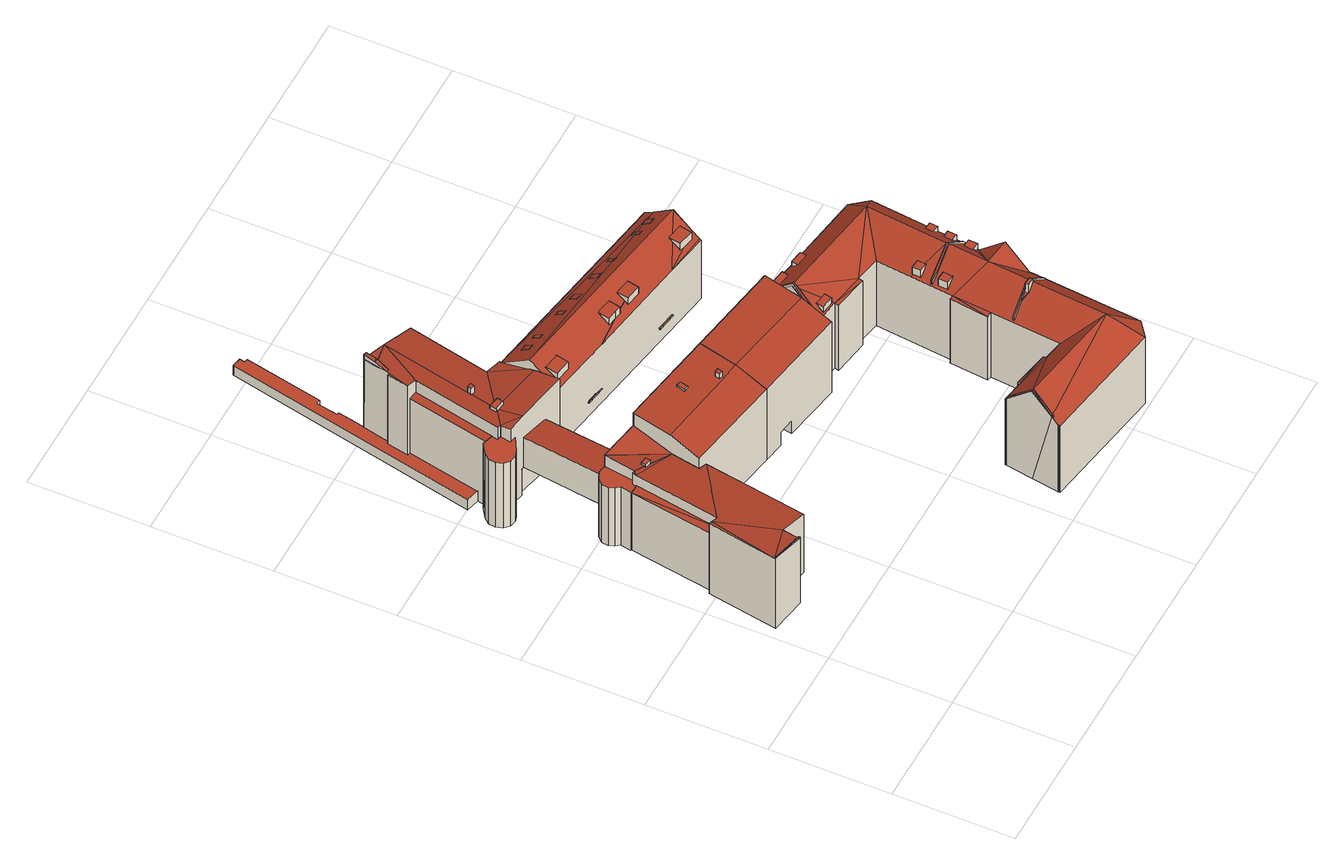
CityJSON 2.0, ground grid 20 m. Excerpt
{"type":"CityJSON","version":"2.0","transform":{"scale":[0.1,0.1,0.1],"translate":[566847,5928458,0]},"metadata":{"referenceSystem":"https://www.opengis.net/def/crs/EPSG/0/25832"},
"CityObjects":{
"building1":{"type":"Building","attributes":{"Grundfläche 2D":"320.834068","Grundhöhe NN":"2.563"},"children":["building1-1","building1-2"],"geometry":[{"type":"Solid","lod":"3","boundaries":[[[[0,1,2,3]],[[4,2,1]],[[4,5,6,7,8]],[[8,2,4]],[[9,10,11,7,6]],[[12,13,10]],[[10,13,14,15]],[[14,16,15]],[[16,10,15]],[[11,10,16,14]],[[17,12,10]],[[18,11,14]],[[8,19,2]],[[20,21,22,23,24,25,26,27,28,29,30,31,32,33]],[[34,35,36]],[[21,35,34,37]],[[26,25,38,39]],[[27,26,39,40]],[[28,27,40,41]],[[29,28,41,42]],[[30,29,42,43]],[[31,30,43,44]],[[32,31,44,45]],[[33,32,45,46]],[[20,33,46,47,35,21]],[[22,21,37]],[[36,35,47,48]],[[0,3,49,50]],[[4,1,0,50,51]],[[5,4,51,52]],[[6,5,52,53]],[[9,6,53,54]],[[17,10,9,54,55]],[[12,17,55,56]],[[24,14,13,12,56,38,25]],[[14,24,23,18]],[[37,34,7,11,18,23,22]],[[57,19,8,7,34,36,48]],[[3,2,19,57,58,49]],[[38,56,55,54,53,52,51,50,49,58,57,48,47,46,45,44,43,42,41,40,39]]]],"semantics":{"surfaces":[{"type":"RoofSurface"},{"type":"WallSurface"},{"type":"GroundSurface"}],"values":[[0,0,0,0,0,0,0,0,0,0,0,0,0,0,0,0,1,1,1,1,1,1,1,1,1,1,1,1,1,1,1,1,1,1,1,1,1,1,1,2]]}}]},
"building1-1":{"type":"BuildingInstallation","parents":["building1"],"geometry":[{"type":"MultiSurface","lod":"3","boundaries":[[[59,60,61]],[[62,60,59]],[[61,60,0,1]],[[59,61,1,2]],[[62,59,2,3]],[[60,62,3,0]]],"semantics":{"surfaces":[{"type":"RoofSurface"},{"type":"WallSurface"}],"values":[0,0,1,1,1,1]}}]},
"building1-2":{"type":"BuildingInstallation","parents":["building1"],"geometry":[{"type":"MultiSurface","lod":"3","boundaries":[[[63,64,65,66,67]],[[68,16,64,63]],[[65,64,16,69]],[[69,70,66,65]],[[70,71,67,66]],[[71,15,68,63,67]]],"semantics":{"surfaces":[{"type":"RoofSurface"},{"type":"WallSurface"}],"values":[0,1,1,1,1,1]}}]},
"building2":{"type":"Building","attributes":{"Grundfläche 2D":"295.941573","Grundhöhe NN":"0.926"},"children":["building2-1","building2-2","building2-3"],"geometry":[{"type":"Solid","lod":"3","boundaries":[[[[72,73,74,75,76,77]],[[77,76,75,78,79,80,81]],[[82,83,73,72]],[[84,85,86,87,88,89,75,74,73]],[[90,91,90,86]],[[86,90,91,92,93]],[[94,86,93,92]],[[95,96,86,94,92,97,98]],[[87,86,96,99,100,101,102,75,89,88]],[[103,95,98]],[[104,105,79,101]],[[75,102,101,79,78]],[[106,107,108,109,110,111,112,113,114,115,116,117,118,119,120]],[[121,122,123,124,125,110,126]],[[127,128,129,130]],[[111,110,125,131,132]],[[112,111,132,133]],[[113,112,133,134]],[[114,113,134,135]],[[115,114,135,136]],[[119,118,137,138]],[[116,115,136,139]],[[117,116,139,140]],[[118,117,140,137]],[[141,83,82,72,77,81,142,143]],[[144,145,146,147,73,83,141]],[[85,84,73,147,148]],[[91,90,86,85,148,149]],[[150,98,97,92,91,149,151]],[[103,98,150,152]],[[95,103,152,153]],[[121,96,95,153,154,122]],[[109,108,100,99,96,121,126]],[[100,108,107,101]],[[101,107,106,104]],[[104,106,120,105]],[[105,120,119,138,155,156,157,130,129,158,159,160,161,162,142,81,80,79]],[[109,126,110]],[[131,125,124,123,122,154,163]],[[128,127,164,165]],[[166,167,168,169,158,129,128,165]],[[170,171,164,127,130,157]],[[172,173,174,175]],[[175,176,177,172]],[[177,176,156,155]],[[145,144,162,161]],[[178,179,160,159]],[[180,147,146,181]],[[181,179,178,180]],[[182,171,170,183]],[[182,183,167,166]],[[174,173,169,168]],[[133,132,131,163,154,153,152,150,151,149,148,147,180,178,159,158,169,173,172,177,155,138,137,140,139,136,135,134]],[[142,162,144,141,143]],[[165,164,171,182,166]],[[167,183,170,157,156,176,175,174,168]],[[161,160,179,181,146,145]]]],"semantics":{"surfaces":[{"type":"RoofSurface"},{"type":"WallSurface"},{"type":"GroundSurface"},{"type":"OuterCeilingSurface"}],"values":[[0,0,0,0,0,0,0,0,0,0,0,0,0,0,0,1,1,1,1,1,1,1,1,1,1,1,1,1,1,1,1,1,1,1,1,1,1,1,1,1,1,1,1,1,1,1,1,1,1,1,1,1,2,2,2,3,3]]}}]},
"building2-1":{"type":"BuildingInstallation","parents":["building2"],"geometry":[{"type":"MultiSurface","lod":"3","boundaries":[[[184,97,185,186]],[[187,184,186]],[[188,184,187]],[[184,188,189,190]],[[94,187,186,185,191]],[[94,93,188,187]],[[189,188,93,90]],[[190,189,90,91]],[[91,92,97,184,190]]],"semantics":{"surfaces":[{"type":"RoofSurface"},{"type":"WallSurface"}],"values":[0,0,0,0,1,1,1,1,1]}}]},
"building2-2":{"type":"BuildingInstallation","parents":["building2"],"geometry":[{"type":"MultiSurface","lod":"3","boundaries":[[[192,193,194,195,196]],[[197,198,194,193]],[[87,195,194,198]],[[87,199,196,195]],[[199,88,197,193,192,196]]],"semantics":{"surfaces":[{"type":"RoofSurface"},{"type":"WallSurface"}],"values":[0,1,1,1,1]}}]},
"building2-3":{"type":"BuildingInstallation","parents":["building2"],"geometry":[{"type":"MultiSurface","lod":"3","boundaries":[[[200,201,202,203,204,205,206,207,208,209,210,211,212]],[[213,74,89,214,215,203,202,201,200]],[[204,203,215,216]],[[216,217,102,218,78,219,220,210,209,208,207,206,205,204]],[[213,200,212,211,210,220,76,221]]],"semantics":{"surfaces":[{"type":"RoofSurface"},{"type":"WallSurface"}],"values":[0,1,1,1,1]}}]},
"building3":{"type":"Building","attributes":{"Grundfläche 2D":"197.965371","Grundhöhe NN":"2.560"},"children":["building3-1","building3-2"],"geometry":[{"type":"Solid","lod":"3","boundaries":[[[[222,223,224,225,226]],[[226,225,224,227,228,229,230]],[[223,222,231,55]],[[228,227,224,223,55,54]],[[230,229,228,54,232]],[[231,222,226,230,232]],[[232,54,55,231]]]],"semantics":{"surfaces":[{"type":"RoofSurface"},{"type":"WallSurface"},{"type":"GroundSurface"}],"values":[[0,0,1,1,1,1,2]]}}]},
"building3-1":{"type":"BuildingInstallation","parents":["building3"],"geometry":[{"type":"MultiSurface","lod":"3","boundaries":[[[233,234,235,236]],[[236,235,237,238]],[[233,236,238,239]],[[234,233,239,240]],[[235,234,240,237]]],"semantics":{"surfaces":[{"type":"RoofSurface"},{"type":"WallSurface"}],"values":[0,1,1,1,1]}}]},
"building3-2":{"type":"BuildingInstallation","parents":["building3"],"geometry":[{"type":"MultiSurface","lod":"3","boundaries":[[[241,242,243,244]],[[244,243,245,246]],[[246,247,241,244]],[[247,248,242,241]],[[243,242,248,245]]],"semantics":{"surfaces":[{"type":"RoofSurface"},{"type":"WallSurface"}],"values":[0,1,1,1,1]}}]},
"building4":{"type":"Building","attributes":{"Grundfläche 2D":"89.100906","Grundhöhe NN":"0.858"},"geometry":[{"type":"Solid","lod":"3","boundaries":[[[[249,250,251,252,253,254,255,256,257,258,259,260,261,262,263,264,265]],[[266,154,254,253]],[[154,153,255,254]],[[153,152,256,255]],[[152,150,257,256]],[[150,151,149,259,258,257]],[[149,267,268,261,260,259]],[[268,269,262,261]],[[269,270,263,262]],[[270,271,264,263]],[[271,272,265,264]],[[272,273,249,265]],[[273,274,250,249]],[[274,275,251,250]],[[275,276,252,251]],[[276,266,253,252]],[[268,267,149,151,150,152,153,154,266,276,275,274,273,272,271,270,269]]]],"semantics":{"surfaces":[{"type":"RoofSurface"},{"type":"WallSurface"},{"type":"GroundSurface"}],"values":[[0,1,1,1,1,1,1,1,1,1,1,1,1,1,1,1,2]]}}]},
"building5":{"type":"Building","attributes":{"Grundfläche 2D":"157.071665","Grundhöhe NN":"2.570"},"geometry":[{"type":"Solid","lod":"3","boundaries":[[[[226,277,230,278,279,280]],[[222,281,226,280,282,283,284]],[[285,286,287,288,289,278,230,232]],[[284,283,282,280,279,278,289,290]],[[291,292,293,294,231,222,284,290]],[[230,277,226,281,222,231,232]],[[292,291,288,287]],[[295,294,293,296]],[[296,297,298,295]],[[298,297,286,285]],[[290,289,288,291]],[[232,231,294,295,298,285]],[[287,286,297,296,293,292]]]],"semantics":{"surfaces":[{"type":"RoofSurface"},{"type":"WallSurface"},{"type":"GroundSurface"},{"type":"OuterCeilingSurface"}],"values":[[0,0,1,1,1,1,1,1,1,1,2,2,3]]}}]},
"building6":{"type":"Building","attributes":{"Grundfläche 2D":"365.335588","Grundhöhe NN":"2.385"},"children":["building6-1","building6-2","building6-3","building6-4","building6-5","building6-6","building6-7","building6-8","building6-9","building6-10","building6-11","building6-12","building6-13","building6-14"],"geometry":[{"type":"Solid","lod":"3","boundaries":[[[[299,300,301,302,303,304,305,306,307]],[[305,308,306]],[[303,302,301,300,299,307,309,305,304]],[[310,309,307,311,312,313,314],[315,316,315,312]],[[317,318,313]],[[319,320,313,318,321]],[[321,309,310,314,313,320,319]],[[315,312,315,316]],[[311,307,306,322,323]],[[317,313,312,311,323,324]],[[318,317,324,325]],[[321,318,325,326]],[[305,309,321,326,327]],[[308,305,327,328]],[[306,308,328,322]],[[327,326,325,324,323,322,328]]]],"semantics":{"surfaces":[{"type":"RoofSurface"},{"type":"WallSurface"},{"type":"GroundSurface"}],"values":[[0,0,0,0,0,0,0,0,1,1,1,1,1,1,1,2]]}}]},
"building6-1":{"type":"BuildingInstallation","parents":["building6"],"geometry":[{"type":"MultiSurface","lod":"3","boundaries":[[[329,330,331,332]],[[330,329,333,334]],[[331,330,334,335]],[[329,332,336,333]],[[332,331,335,336]]],"semantics":{"surfaces":[{"type":"RoofSurface"},{"type":"WallSurface"}],"values":[0,1,1,1,1]}}]},
"building6-2":{"type":"BuildingInstallation","parents":["building6"],"geometry":[{"type":"MultiSurface","lod":"3","boundaries":[[[310,337,338,339,340]],[[340,339,341,319]],[[338,337,314,342]],[[341,339,338,342,320]]],"semantics":{"surfaces":[{"type":"RoofSurface"},{"type":"WallSurface"}],"values":[0,1,1,1]}}]},
"building6-3":{"type":"BuildingInstallation","parents":["building6"],"geometry":[{"type":"MultiSurface","lod":"3","boundaries":[[[343,344,345,346]],[[345,344,347,348]],[[344,343,349,347]],[[346,345,348,350]],[[343,346,350,349]]],"semantics":{"surfaces":[{"type":"RoofSurface"},{"type":"WallSurface"}],"values":[0,1,1,1,1]}}]},
"building6-4":{"type":"BuildingInstallation","parents":["building6"],"geometry":[{"type":"MultiSurface","lod":"3","boundaries":[[[351,352,353,354]],[[354,353,355,356]],[[351,354,356,357]],[[352,351,357,358]],[[353,352,358,355]]],"semantics":{"surfaces":[{"type":"RoofSurface"},{"type":"WallSurface"}],"values":[0,1,1,1,1]}}]},
"building6-5":{"type":"BuildingInstallation","parents":["building6"],"geometry":[{"type":"MultiSurface","lod":"3","boundaries":[[[359,360,361,362]],[[361,360,363,364]],[[362,361,364,365]],[[359,362,365,366]],[[360,359,366,363]]],"semantics":{"surfaces":[{"type":"RoofSurface"},{"type":"WallSurface"}],"values":[0,1,1,1,1]}}]},
"building6-6":{"type":"BuildingInstallation","parents":["building6"],"geometry":[{"type":"MultiSurface","lod":"3","boundaries":[[[367,368,369,370]],[[368,371,369]],[[370,372,367]],[[368,367,372,371]]],"semantics":{"surfaces":[{"type":"RoofSurface"},{"type":"WallSurface"}],"values":[0,1,1,1]}}]},
"building6-7":{"type":"BuildingInstallation","parents":["building6"],"geometry":[{"type":"MultiSurface","lod":"3","boundaries":[[[373,374,375,376]],[[376,375,377,378]],[[374,373,316,379]],[[379,377,375,374]]],"semantics":{"surfaces":[{"type":"RoofSurface"},{"type":"WallSurface"}],"values":[0,1,1,1]}}]},
"building6-8":{"type":"BuildingInstallation","parents":["building6"],"geometry":[{"type":"MultiSurface","lod":"3","boundaries":[[[380,381,382,383]],[[384,380,383,385]],[[382,381,386,387]],[[388,385,383,382,387,300]],[[384,385,388,389]],[[386,381,380,384,389,299]]],"semantics":{"surfaces":[{"type":"RoofSurface"},{"type":"WallSurface"}],"values":[0,0,1,1,1,1]}}]},
"building6-9":{"type":"BuildingInstallation","parents":["building6"],"geometry":[{"type":"MultiSurface","lod":"3","boundaries":[[[390,391,392,393,394]],[[392,395,393]],[[390,394,396]],[[396,315,391,390]],[[392,391,315,395]]],"semantics":{"surfaces":[{"type":"RoofSurface"},{"type":"WallSurface"}],"values":[0,1,1,1,1]}}]},
"building6-10":{"type":"BuildingInstallation","parents":["building6"],"geometry":[{"type":"MultiSurface","lod":"3","boundaries":[[[397,398,399,400]],[[401,397,400,304]],[[402,398,397,401,403,303]],[[404,304,400,399,405,304]],[[401,304,404,403]],[[399,398,402,405]]],"semantics":{"surfaces":[{"type":"RoofSurface"},{"type":"WallSurface"}],"values":[0,0,1,1,1,1]}}]},
"building6-11":{"type":"BuildingInstallation","parents":["building6"],"geometry":[{"type":"MultiSurface","lod":"3","boundaries":[[[406,407,408,409]],[[410,406,409,411]],[[412,407,406,410,413,301]],[[408,407,412,414]],[[415,411,409,408,414,302]],[[410,411,415,413]]],"semantics":{"surfaces":[{"type":"RoofSurface"},{"type":"WallSurface"}],"values":[0,0,1,1,1,1]}}]},
"building6-12":{"type":"BuildingInstallation","parents":["building6"],"geometry":[{"type":"MultiSurface","lod":"3","boundaries":[[[416,417,418,419]],[[419,418,420,421]],[[416,419,421,422]],[[417,416,422,423]],[[418,417,423,420]]],"semantics":{"surfaces":[{"type":"RoofSurface"},{"type":"WallSurface"}],"values":[0,1,1,1,1]}}]},
"building6-13":{"type":"BuildingInstallation","parents":["building6"],"geometry":[{"type":"MultiSurface","lod":"3","boundaries":[[[424,425,426,427]],[[428,429,427,426]],[[429,430,424,427]],[[430,431,425,424]],[[431,428,426,425]],[[431,430,429,428]]],"semantics":{"surfaces":[{"type":"RoofSurface"},{"type":"WallSurface"},{"type":"OuterCeilingSurface"}],"values":[0,1,1,1,1,2]}}]},
"building6-14":{"type":"BuildingInstallation","parents":["building6"],"geometry":[{"type":"MultiSurface","lod":"3","boundaries":[[[432,433,434,435]],[[436,437,435,434]],[[437,438,432,435]],[[438,439,433,432]],[[439,436,434,433]],[[439,438,437,436]]],"semantics":{"surfaces":[{"type":"RoofSurface"},{"type":"WallSurface"},{"type":"OuterCeilingSurface"}],"values":[0,1,1,1,1,2]}}]},
"building7":{"type":"Building","attributes":{"Grundfläche 2D":"760.612756","Grundhöhe NN":"2.401"},"children":["building7-1","building7-2","building7-3","building7-4","building7-5","building7-6","building7-7","building7-8","building7-9","building7-10","building7-11","building7-12","building7-13"],"geometry":[{"type":"Solid","lod":"3","boundaries":[[[[440,441,442]],[[443,444,445,446,442,447,448]],[[446,449,442]],[[450,451,452,453,454]],[[453,455,456]],[[456,457,453]],[[458,459,460]],[[459,461,462,463,464,465,460]],[[466,459,458]],[[467,468,469,470,464]],[[471,472,473,474,475,476,469,468]],[[471,468,471,472]],[[477,469,476]],[[478,479,454,480,481,482,469,477]],[[483,479,478]],[[484,454,479]],[[485,454,484]],[[486,487,485]],[[454,485,487,488,489]],[[487,490,491,441,451,450,454,489,488]],[[492,441,491]],[[448,493,441,492,494,495,496]],[[443,448,497,498,499,446,445,444]],[[500,449,446]],[[441,493,448,447,442]],[[452,451,441,440]],[[501,481,480,454,453,457,502,503,469,482,481],[504,505,506,507,508]],[[506,505,508]],[[505,504,508]],[[508,507,506]],[[503,460,465,464,470,469]],[[440,442,509,510]],[[453,452,440,510,511]],[[455,453,511,512]],[[456,455,512,513]],[[457,456,513,514]],[[503,502,457,514,515]],[[460,503,515,516]],[[458,460,516,517]],[[466,458,517,518]],[[461,459,519,520]],[[459,466,518,519]],[[462,461,520,521]],[[463,462,521]],[[522,468,467,464,463,521,523]],[[473,472,471,468,522,524,525]],[[474,473,525,526]],[[475,474,526,527]],[[476,475,527,528]],[[477,476,528,529]],[[483,478,477,529,530]],[[479,483,530,531]],[[485,484,479,531,532]],[[486,485,532,533]],[[491,490,487,486,533,534]],[[492,491,534,535]],[[496,495,494,492,535,536]],[[498,497,448,496,536,537]],[[538,446,499,498,537,539]],[[500,446,538,540]],[[449,500,540,541]],[[442,449,541,509]],[[537,536,535,534,533,532,531,530,529,528,527,526,525,524,522,523,521,520,519,518,517,516,515,514,513,512,511,510,509,541,540,538,539]]]],"semantics":{"surfaces":[{"type":"RoofSurface"},{"type":"WallSurface"},{"type":"GroundSurface"}],"values":[[0,0,0,0,0,0,0,0,0,0,0,0,0,0,0,0,0,0,0,0,0,0,0,0,0,0,0,0,0,0,0,1,1,1,1,1,1,1,1,1,1,1,1,1,1,1,1,1,1,1,1,1,1,1,1,1,1,1,1,1,1,1,2]]}}]},
"building7-1":{"type":"BuildingInstallation","parents":["building7"],"geometry":[{"type":"MultiSurface","lod":"3","boundaries":[[[542,543,544,545,546,547]],[[545,548,549,550,551,546]],[[552,553,554,545,544,543]],[[545,554,450,548]],[[555,550,549,548,450,556]],[[555,557,551,550]],[[451,546,551,557,558]],[[546,451,559,560,542,547]],[[560,552,543,542]]],"semantics":{"surfaces":[{"type":"RoofSurface"},{"type":"WallSurface"}],"values":[0,0,1,1,1,1,1,1,1]}}]},
"building7-2":{"type":"BuildingInstallation","parents":["building7"],"geometry":[{"type":"MultiSurface","lod":"3","boundaries":[[[561,562,563,564]],[[563,565,564]],[[562,561,489,566]],[[488,565,563,562,566]]],"semantics":{"surfaces":[{"type":"RoofSurface"},{"type":"WallSurface"}],"values":[0,1,1,1]}}]},
"building7-3":{"type":"BuildingInstallation","parents":["building7"],"geometry":[{"type":"MultiSurface","lod":"3","boundaries":[[[567,568,569,570,571,468,471,572,573]],[[569,574,570]],[[574,569,575,576,577,578,579,580]],[[581,579,578]],[[568,567,582,569]],[[576,575,569,582,470,465,583,584,578,577]],[[584,463,581,578]],[[471,585,468]],[[570,574,580,579,581,463,464,467,468,585,468,571]]],"semantics":{"surfaces":[{"type":"RoofSurface"},{"type":"WallSurface"}],"values":[0,0,0,0,1,1,1,1,1]}}]},
"building7-4":{"type":"BuildingInstallation","parents":["building7"],"geometry":[{"type":"MultiSurface","lod":"3","boundaries":[[[586,587,588,589,590,591,592,593]],[[590,594,595,596,597,598,591]],[[443,447,599,493,600,495,596,595,594,590,589,588,587,586,499,601]],[[597,596,495,496]],[[591,598,597,496,448,497,498,593,592]],[[586,593,498,499]]],"semantics":{"surfaces":[{"type":"RoofSurface"},{"type":"WallSurface"}],"values":[0,0,1,1,1,1]}}]},
"building7-5":{"type":"BuildingInstallation","parents":["building7"],"geometry":[{"type":"MultiSurface","lod":"3","boundaries":[[[602,603,604]],[[603,605,606,607,604]],[[605,608,609,610,611,606]],[[612,613,614,608]],[[608,614,615,609]],[[616,617,602,604]],[[603,602,617,480,618,619,612,608,605]],[[619,620,613,612]],[[620,504,505,506,609,615,614,613]],[[506,507,609]],[[507,621,611,610,609]],[[501,481,616,604,607,606]]],"semantics":{"surfaces":[{"type":"RoofSurface"},{"type":"WallSurface"}],"values":[0,0,0,0,0,1,1,1,1,1,1,1]}}]},
"building7-6":{"type":"BuildingInstallation","parents":["building7"],"geometry":[{"type":"MultiSurface","lod":"3","boundaries":[[[622,623,624,625,626]],[[606,611,623,622]],[[508,627,625,624,623,611,621]],[[627,628,626,625]],[[626,628,501,622]],[[606,622,501]]],"semantics":{"surfaces":[{"type":"RoofSurface"},{"type":"WallSurface"}],"values":[0,1,1,1,1,1]}}]},
"building7-7":{"type":"BuildingInstallation","parents":["building7"],"geometry":[{"type":"MultiSurface","lod":"3","boundaries":[[[629,630,631,632]],[[630,633,634,631]],[[629,632,635]],[[636,633,630,629,635]]],"semantics":{"surfaces":[{"type":"RoofSurface"},{"type":"WallSurface"}],"values":[0,1,1,1]}}]},
"building7-8":{"type":"BuildingInstallation","parents":["building7"],"geometry":[{"type":"MultiSurface","lod":"3","boundaries":[[[637,638,444,639,640,641,642]],[[640,639,643]],[[642,641,644,645]],[[638,637,642,645,445]],[[641,640,643,644]]],"semantics":{"surfaces":[{"type":"RoofSurface"},{"type":"WallSurface"}],"values":[0,1,1,1,1]}}]},
"building7-9":{"type":"BuildingInstallation","parents":["building7"],"geometry":[{"type":"MultiSurface","lod":"3","boundaries":[[[646,647,648,649]],[[650,648,647]],[[651,646,649]],[[647,646,651,650]]],"semantics":{"surfaces":[{"type":"RoofSurface"},{"type":"WallSurface"}],"values":[0,1,1,1]}}]},
"building7-10":{"type":"BuildingInstallation","parents":["building7"],"geometry":[{"type":"MultiSurface","lod":"3","boundaries":[[[652,653,654,655]],[[654,653,656]],[[652,655,657]],[[652,657,656,653]]],"semantics":{"surfaces":[{"type":"RoofSurface"},{"type":"WallSurface"}],"values":[0,1,1,1]}}]},
"building7-11":{"type":"BuildingInstallation","parents":["building7"],"geometry":[{"type":"MultiSurface","lod":"3","boundaries":[[[658,659,660,661]],[[660,659,662,663]],[[658,661,664]],[[665,662,659,658,664]]],"semantics":{"surfaces":[{"type":"RoofSurface"},{"type":"WallSurface"}],"values":[0,1,1,1]}}]},
"building7-12":{"type":"BuildingInstallation","parents":["building7"],"geometry":[{"type":"MultiSurface","lod":"3","boundaries":[[[666,667,668,669]],[[668,670,669]],[[666,671,667]],[[668,667,671,670]]],"semantics":{"surfaces":[{"type":"RoofSurface"},{"type":"WallSurface"}],"values":[0,1,1,1]}}]},
"building7-13":{"type":"BuildingInstallation","parents":["building7"],"geometry":[{"type":"MultiSurface","lod":"3","boundaries":[[[672,673,674,675,676]],[[676,675,677]],[[678,679,674,673,672]],[[677,675,674,679]]],"semantics":{"surfaces":[{"type":"RoofSurface"},{"type":"WallSurface"}],"values":[0,1,1,1]}}]}
},
"vertices":[
[66,278,165],[66,280,165],[6,290,176],[6,288,176],[71,308,164],[123,300,151],[150,471,151],[43,401,173],[31,404,176],[133,474,156],[141,522,157],[65,543,175],[81,602,175],[81,601,175],[73,549,174],[91,542,170],[101,538,167],[152,590,175],[67,550,175],[25,405,177],[53,544,151],[59,543,151],[65,543,151],[67,550,151],[73,549,151],[81,601,151],[78,602,151],[67,604,151],[55,599,151],[47,590,151],[46,579,151],[49,570,151],[54,563,151],[51,545,151],[43,401,153],[53,544,149],[31,404,149],[65,543,153],[81,601,26],[78,602,26],[67,604,26],[55,599,26],[47,590,26],[46,579,26],[49,570,26],[54,563,26],[51,545,26],[53,544,26],[31,404,26],[6,288,26],[66,278,26],[71,308,26],[123,300,26],[150,471,26],[133,474,26],[152,590,26],[81,602,26],[25,405,26],[6,290,26],
[6,290,177],[66,278,169],[66,280,169],[6,288,177],
[90,540,174],[101,538,174],[102,538,174],[103,546,174],[92,548,174],[90,540,169],[102,538,167],[103,546,167],[92,548,170],
[195,779,163],[175,839,148],[109,793,164],[102,788,166],[112,786,166],[194,771,166],[101,783,167],[98,742,175],[153,733,174],[188,727,174],[201,829,148],[202,831,148],[179,858,148],[204,976,148],[143,989,167],[112,839,166],[111,832,166],[103,794,166],[101,998,176],[96,999,177],[91,978,177],[98,980,176],[98,979,176],[75,918,178],[93,914,174],[88,960,177],[86,953,177],[64,776,174],[62,766,174],[69,765,172],[97,784,167],[82,954,178],[69,764,172],[66,747,175],[69,764,148],[69,765,148],[62,766,148],[64,776,148],[58,778,148],[46,781,148],[30,770,148],[21,760,148],[20,749,148],[23,738,148],[32,730,148],[44,728,148],[53,731,148],[78,745,148],[66,747,148],[93,914,149],[80,917,147],[55,795,147],[52,780,147],[52,779,147],[64,776,149],[81,602,129],[137,593,119],[153,733,119],[98,742,129],[52,779,9],[46,781,9],[30,770,9],[21,760,9],[20,749,9],[23,738,9],[53,731,9],[78,745,9],[32,730,9],[44,728,9],[202,831,9],[188,727,9],[201,829,9],[199,831,9],[199,831,57],[175,839,57],[175,839,9],[204,976,9],[96,999,9],[86,953,9],[91,978,9],[82,954,9],[75,918,9],[80,917,9],[93,742,9],[93,742,65],[98,742,65],[153,733,9],[158,732,9],[158,732,57],[182,728,57],[182,728,9],[52,780,9],[81,602,9],[137,593,9],[137,596,9],[137,596,65],[153,730,65],[153,730,9],[81,603,65],[81,603,9],[151,734,9],[152,733,9],[152,733,65],[151,734,65],[98,746,65],[98,746,9],[158,733,9],[158,733,57],[175,837,9],[175,837,57],[134,594,9],[134,594,65],
[91,978,185],[93,957,176],[97,977,185],[98,979,185],[98,980,185],[101,998,186],[96,999,186],[97,977,176],
[111,832,178],[118,831,178],[120,838,178],[112,839,178],[110,833,178],[118,831,164],[120,838,164],[110,833,166],
[114,792,174],[103,794,174],[101,794,174],[96,795,174],[94,784,174],[96,784,174],[97,784,174],[98,784,174],[101,783,174],[110,782,174],[112,781,174],[112,786,174],[113,787,174],[114,792,164],[101,794,166],[96,795,168],[94,784,167],[96,784,167],[98,784,167],[110,782,167],[112,781,167],[113,787,166],
[317,563,202],[152,590,202],[141,525,196],[271,505,196],[307,500,196],[141,522,194],[133,474,178],[150,471,178],[298,446,178],[317,563,26],[298,446,26],
[225,543,203],[233,542,203],[236,555,203],[228,557,203],[236,555,200],[228,557,200],[225,543,199],[233,542,199],
[273,517,207],[272,509,207],[278,508,207],[280,516,207],[278,508,196],[280,516,197],[273,517,197],[272,509,196],
[135,1211,30],[137,1220,30],[122,1223,30],[33,800,30],[55,795,30],[80,917,30],[75,918,30],[82,954,30],[86,953,30],[91,978,30],[96,999,30],[101,1023,30],[105,1044,30],[101,1045,30],[108,1081,30],[115,1080,30],[141,1210,30],[55,795,9],[101,1023,9],[105,1044,9],[101,1045,9],[108,1081,9],[115,1080,9],[141,1210,9],[135,1211,9],[137,1220,9],[122,1223,9],[33,800,9],
[299,453,180],[459,419,178],[463,443,186],[468,472,196],[317,559,202],[471,488,197],[471,489,197],[479,537,202],[333,440,26],[333,440,54],[361,436,54],[361,436,26],[459,419,26],[479,537,26],[380,553,26],[380,553,54],[349,558,54],[349,558,26],[332,453,26],[332,453,54],[335,453,54],[335,453,26],
[437,764,165],[445,763,164],[501,760,160],[509,759,159],[528,758,158],[539,758,157],[558,756,156],[201,829,146],[195,779,183],[560,771,146],[553,722,183],[522,708,170],[188,729,149],[294,712,149],[471,684,149],[510,702,165],[345,714,156],[379,715,160],[544,672,149],[544,674,151],[536,687,157],[518,686,155],[547,688,159],[201,829,24],[188,729,24],[544,672,24],[544,674,24],[547,688,24],[558,756,24],[560,771,24],
[228,809,158],[226,795,168],[236,794,168],[238,807,158],[228,809,157],[226,795,167],[236,794,167],[238,807,157],
[511,709,170],[508,688,170],[535,683,170],[539,705,170],[535,683,155],[508,688,155],
[312,794,159],[310,782,168],[318,780,168],[320,793,159],[310,782,167],[318,780,167],[312,794,158],[320,793,158],
[349,790,158],[347,776,168],[358,774,168],[360,788,158],[358,774,167],[360,788,157],[349,790,157],[347,776,167],
[398,783,157],[396,768,168],[407,766,168],[409,781,157],[396,768,167],[407,766,167],[409,781,156],[398,783,156],
[200,736,170],[227,732,170],[231,754,170],[203,758,170],[227,732,155],[200,736,155],
[381,730,170],[378,709,170],[404,705,170],[408,726,170],[404,705,156],[406,716,164],[378,709,156],
[437,764,166],[437,761,168],[444,760,168],[445,763,165],[439,774,158],[446,773,158],[437,761,167],[444,760,167],[446,773,157],[439,774,157],
[330,716,170],[345,714,170],[357,712,170],[361,733,170],[334,738,170],[357,712,156],[330,716,156],
[528,758,159],[527,746,168],[537,745,168],[539,758,158],[529,760,157],[527,746,167],[529,760,156],[539,758,156],[537,745,167],
[501,760,161],[500,751,168],[508,750,168],[509,759,160],[502,764,158],[510,763,158],[500,751,167],[502,764,157],[508,750,167],[510,763,157],
[255,804,159],[254,791,168],[261,790,168],[263,803,159],[261,790,167],[263,803,158],[255,804,158],[254,791,167],
[437,686,57],[470,681,57],[471,684,57],[438,689,57],[471,684,55],[438,689,55],[437,686,55],[470,681,55],
[261,715,57],[294,710,57],[294,712,57],[261,717,57],[294,712,55],[261,717,55],[261,715,55],[294,710,55],
[608,420,163],[659,460,211],[566,428,163],[474,485,207],[495,453,180],[501,444,171],[506,437,165],[474,487,209],[471,489,211],[565,421,162],[646,321,211],[646,324,211],[602,360,163],[595,290,163],[639,254,211],[589,291,162],[583,227,160],[590,226,163],[548,120,159],[485,124,165],[548,114,163],[444,131,165],[444,129,166],[444,129,167],[437,85,211],[441,85,209],[486,131,160],[437,84,210],[432,50,179],[622,54,211],[441,84,211],[431,46,176],[430,39,169],[430,38,168],[431,38,168],[430,35,166],[642,1,166],[668,21,166],[682,181,166],[682,207,167],[634,187,211],[634,184,211],[633,178,211],[684,206,166],[686,249,210],[690,294,167],[692,294,165],[694,310,165],[688,304,169],[680,296,177],[697,345,165],[710,478,165],[688,505,165],[475,489,211],[561,524,165],[483,536,165],[479,537,165],[471,488,210],[463,443,165],[467,442,165],[505,430,163],[633,184,210],[587,188,163],[580,108,163],[610,186,186],[610,186,187],[611,186,187],[611,186,188],[620,180,197],[566,428,24],[608,420,24],[595,290,24],[589,291,24],[583,227,24],[590,226,24],[580,108,24],[548,114,24],[548,120,24],[486,131,24],[485,124,24],[444,131,24],[444,129,24],[437,84,24],[437,85,24],[430,39,24],[430,38,24],[431,38,24],[430,35,24],[642,1,24],[668,21,24],[684,206,24],[682,207,24],[690,294,24],[692,294,24],[710,478,24],[688,505,24],[479,537,24],[463,443,24],[506,437,24],[467,442,24],[505,430,24],[565,421,24],
[601,328,172],[600,325,172],[615,323,185],[645,321,212],[646,324,212],[614,327,184],[646,321,212],[680,318,182],[691,317,172],[691,321,172],[600,325,166],[615,323,180],[645,321,211],[691,317,168],[680,318,178],[691,321,168],[682,321,177],[614,327,178],[601,328,165],
[674,296,182],[688,295,182],[689,310,182],[676,311,182],[689,310,170],[688,295,169],
[434,46,176],[437,63,193],[440,83,213],[434,64,193],[432,53,182],[432,46,176],[433,46,176],[437,84,213],[441,84,212],[441,85,211],[441,88,209],[448,128,169],[441,108,189],[437,85,212],[444,129,169],[440,83,210],[441,88,207],[448,128,167],[432,49,179],
[467,442,169],[474,484,212],[474,485,212],[474,487,215],[475,488,216],[471,488,216],[468,472,199],[463,443,169],[475,489,215],[475,491,213],[483,536,169],[479,537,169],[471,489,215],[475,488,210],[475,491,209],[474,484,206],
[678,184,172],[634,187,212],[678,181,172],[633,187,212],[633,184,212],[634,184,212],[620,188,201],[611,186,192],[612,186,193],[620,185,201],[589,190,172],[589,187,172],[610,186,191],[610,186,192],[678,181,169],[678,184,169],[633,187,210],[589,190,165],[589,187,165],[620,185,197],
[633,184,216],[620,185,216],[620,180,216],[620,179,216],[632,178,216],[620,179,197],[632,178,210],
[605,360,182],[604,346,182],[619,344,182],[620,359,182],[604,346,167],[607,345,170],[605,360,167],[605,353,167],
[501,444,180],[503,452,180],[481,455,180],[479,443,180],[501,440,180],[501,443,180],[479,443,167],[501,440,167],[501,443,171],
[601,316,182],[600,300,182],[615,299,182],[616,315,182],[600,300,167],[601,316,167],
[515,527,180],[493,530,180],[491,519,180],[513,516,180],[493,530,169],[515,527,169],
[561,520,180],[539,523,180],[537,512,180],[559,509,180],[539,523,169],[538,515,177],[561,520,169],[554,521,169],
[681,363,181],[694,362,181],[695,376,181],[682,377,181],[695,376,170],[694,362,170],
[678,331,181],[688,331,181],[691,330,181],[692,345,181],[679,346,181],[692,345,170],[688,331,172],[691,330,170]
]}
